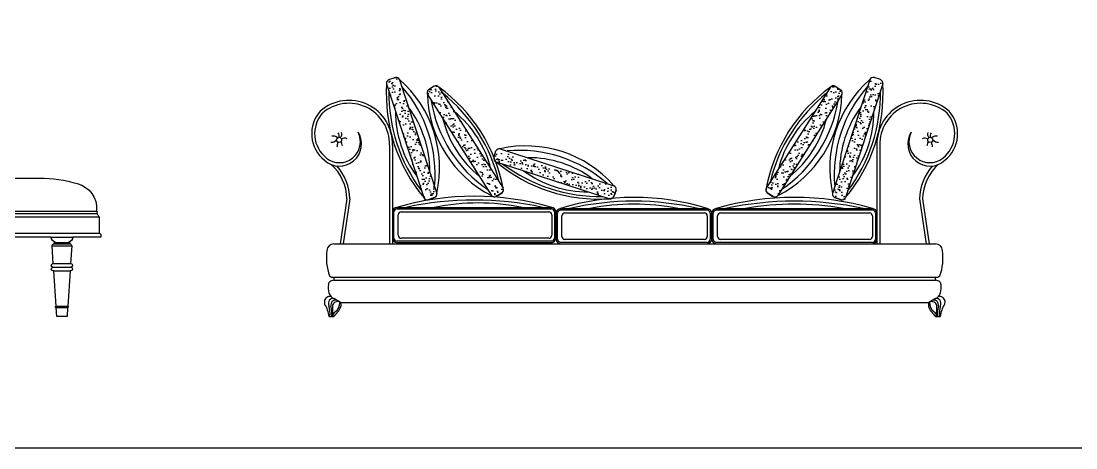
# Model space of a CAD drawing. Header units: millimetres. Extents: x 22852 to 54489, y 38200 to 53043.
# Drawn here: x 48753 to 52345, y 41069 to 42521 of the extents above; entities that cross this region are included whole.
import ezdxf

# ---------------------------------------------------------------- set-up
doc = ezdxf.new("R2010")
doc.units = ezdxf.units.MM
doc.set_wipeout_variables(frame=1)
doc.layers.add('www.cad-blocks.net', color=7, linetype='Continuous')

# ---------------------------------------------------------------- blocks, each defined once
blk = doc.blocks.new('A$C0C117E8F')
for p, q in [((235.6, 338.8), (2105.9, 338.8)), ((443.3, 358), (2099.5, 358)), ((235.6, 282.8), (2105.9, 282.8)), ((257, 252), (302, 252)), ((1942, 270), (2017, 270)), ((1957, 252), (2002, 252)), ((246, 240), (313, 240)), ((252, 247), (307, 247)), ((1946, 240), (2013, 240)), ((1952, 247), (2007, 247)), ((250, 180), (309, 180)), ((1950, 180), (2009, 180)), ((249.2, 167.5), (309.7, 167.5)), ((252, 155), (307, 155)), ((1949.2, 167.5), (2009.7, 167.5)), ((1952, 155), (2007, 155)), ((259.7, 35), (299.2, 35)), ((260, 30), (298.9, 30)), ((1959.7, 35), (1999.2, 35)), ((1960, 30), (1998.9, 30))]:
    blk.add_line(p, q)
for points in [[(1903, 470, -0.075555), (2031.9, 451.6, -0.373256), (2097.1, 360, -0.470343), (2097.1, 350), (2099.5, 350), (2099.5, 347.6, -0.39611), (2102.8, 343.2, 0.274254), (2105.9, 338.8), (2105.9, 324.4), (2105.9, 282.8), (2108.3, 282.8, 0.414214), (2111.5, 279.6), (2111.5, 270), (2111.5, 270), (2017, 270, -0.300137), (2002, 252, -0.361262), (2007, 247, -0.359913), (2013, 240), (2009, 180), (2009.7, 180, -1), (2009.7, 167.5, -1), (2009.7, 155), (2007, 155), (1999.2, 35, -1), (1999.2, 30), (1998.9, 30), (1997, 0), (1962, 0), (1960, 30), (1959.7, 30, -1), (1959.7, 35), (1952, 155), (1949.2, 155, -1), (1949.2, 167.5, -1), (1949.2, 180), (1950, 180), (1946, 240, -0.359913), (1952, 247, -0.361262), (1957, 252, -0.300137), (1942, 270), (317, 270, -0.300137), (302, 252, -0.361262), (307, 247, -0.359913), (313, 240), (309, 180), (309.7, 180, -1), (309.7, 167.5, -1), (309.7, 155), (307, 155), (299.2, 35, -1), (299.2, 30), (298.9, 30), (297, 0), (262, 0), (260, 30), (259.7, 30, -1), (259.7, 35), (252, 155), (249.2, 155, -1), (249.2, 167.5, -1), (249.2, 180), (250, 180), (246, 240, -0.359913), (252, 247, -0.361262), (257, 252, -0.300137), (242, 270), (230, 270), (230, 279.6, 0.414214), (233.2, 282.8), (235.6, 282.8), (235.6, 324.4), (235.6, 338.8, 0.274254), (238.6, 343.2, -0.39611), (242, 347.6), (242, 350), (242, 350, -0.208106), (175.4, 521.5, 0.223264), (118.3, 732.3, -0.562053), (13.9, 722.5, -0.493671), (51, 841.8, -0.057976), (84.7, 849.2, -0.217236), (446.3, 1000, -0.099582), (899.4, 888.1, -0.049007), (888.4, 916.6, -0.781362), (893.5, 919.4, 0.153516), (1055.4, 829.3, -0.118487), (941.4, 906.4, 0.019093), (940.4, 932.2, 0.042379), (981.9, 894.3, 0.678515), (994.6, 898.1, -0.898063), (1032.3, 916.3, 0.109613), (1134.3, 840.6, 0.207584), (1394.2, 822.9, -0.590164), (1603.1, 720.6, -0.236645), (1715.6, 578.7, 0.149924), (1792.7, 470)], [(1223.5, 778.9, 0.118607), (1461.9, 784.1, -0.59118), (1522.6, 686.8, 0.161304), (1457.1, 703.4, 0.211049), (1224.2, 721.5, -0.417277), (1116.8, 806.1, -0.000786)]]:
    blk.add_lwpolyline(points, format="xyb", close=True)
for points in [[(131.4, 846.6, -0.199268), (445, 965, -0.181303), (1186.8, 649.3, 0.086125), (1472.5, 470.2)], [(977.8, 807.1, -0.048132), (958.6, 824.4, -0.142588), (899.4, 888.1, -0.113485)], [(448.1, 411.2, 0.22861), (414.4, 488.8, -0.149635), (307.4, 644.2, 0.126998), (214.3, 796.6, 0.2488), (84.7, 849.2, 0.2488)], [(1055.4, 829.3, 0.035035), (1098.2, 823.6, -0.3628), (1116.8, 805.9)], [(118.3, 732.3, 0.047776), (88.5, 762.7, -0.643851), (49.1, 750.5, -0.515174), (63.8, 793.5, -0.221677), (126, 780.1, -0.176922), (249.1, 567.8, 0.230082), (325.8, 472.5, -0.220107), (442, 350)], [(448.1, 411.2, -0.451836), (509, 470, 0.000043), (1792.7, 470, 0.000043)], [(442, 350, 0.034955), (448.1, 411.2, -0.022673), (448.1, 411.2, -0.007927)]]:
    blk.add_lwpolyline(points, format="xyb")
for points in [[(242, 350), (442, 350)], [(442, 350), (2099.5, 350)], [(230, 270), (242, 270)], [(242, 270), (317, 270)]]:
    blk.add_lwpolyline(points)
for centre, radius in [((485.3, 870.5), 10), ((659.7, 870.5), 10), ((387.2, 758.9), 10), ((559.1, 758.9), 10), ((733.4, 758.9), 10), ((1424, 699.6), 7.15), ((1445, 686.7), 7.15), ((1547.5, 688.8), 7.15), ((1571.7, 702.4), 7.15), ((1596.1, 685.7), 6.08), ((1614.6, 699.9), 5.72), ((460.9, 647.2), 10), ((632.8, 647.2), 10), ((807.2, 647.2), 10), ((974.8, 647.2), 10), ((1428, 674.6), 7.15), ((1453.1, 663.3), 7.15), ((1460.1, 646.8), 7.15), ((1504.8, 640.7), 7.15), ((1525.8, 640.7), 7.15), ((1544.3, 664.1), 7.15), ((1553.2, 648.8), 7.15), ((1571.6, 655.2), 6.08), ((1579.2, 674.6), 7.15), ((1595.9, 645), 5.72), ((1621.1, 669), 7.15), ((1441, 634.5), 7.15), ((1468, 609.7), 5.72), ((1479.7, 635.9), 7.15), ((1507.1, 619.7), 7.15), ((1544.6, 630.6), 7.15), ((1575, 625.3), 5.72), ((1491.4, 600.6), 7.15), ((1528.3, 597.9), 5.72), ((1552.2, 597.2), 5.72), ((534.7, 530.8), 10), ((706.5, 530.8), 10), ((880.9, 530.8), 10), ((1048.5, 530.8), 10)]:
    blk.add_circle(centre, radius)
for centre, radius, start, end in [((430.8, 528), 431.2, 88.1404, 132.6906), ((394.9, -182.1), 1142.1, 46.3922, 87.4999), ((1002.7, 889.2), 9.7, 316.4118, 127.3084), ((463.5, 882.1), 15.4, 243.6206, 299.3908), ((476.5, 884.2), 6.42, 352.703, 47.3084), ((522, 885.6), 36.4, 163.1286, 183.169), ((502.1, 877.6), 8.16, 244.9216, 317.6712), ((637.8, 882.1), 15.4, 243.6206, 299.3908), ((650.9, 884.2), 6.42, 352.703, 47.3084), ((696.3, 885.6), 36.4, 163.1286, 183.169), ((676.5, 877.6), 8.16, 244.9216, 317.6712), ((1068.8, 1064.2), 191.1, 244.5914, 251.9985), ((998, 887.6), 5.16, 329.7547, 166.5809), ((480.7, 851.1), 7.71, 328.434, 41.1054), ((655.1, 851.1), 7.71, 328.434, 41.1054), ((71.8, 766.8), 33.9, 106.3056, 216.2005), ((80.5, 720.2), 81.2, 52.7261, 102.9586), ((1038.5, 958), 155.7, 239.1291, 287.1105), ((1057.6, 915), 134.2, 244.238, 291.8115), ((66, 765.5), 28.6, 220.988, 345.0429), ((-103.1, 505.4), 363.7, 10.0751, 50.2049), ((365.3, 770.5), 15.4, 243.6206, 299.3908), ((378.4, 772.5), 6.42, 352.703, 47.3084), ((423.8, 774), 36.4, 163.1286, 183.169), ((404, 765.9), 8.16, 244.9216, 317.6712), ((537.2, 770.5), 15.4, 243.6206, 299.3908), ((550.2, 772.5), 6.42, 352.703, 47.3084), ((595.7, 774), 36.4, 163.1286, 183.169), ((575.8, 765.9), 8.16, 244.9216, 317.6712), ((711.6, 770.5), 15.4, 243.6206, 299.3908), ((724.6, 772.5), 6.42, 352.703, 47.3084), ((770.1, 774), 36.4, 163.1286, 183.169), ((750.2, 765.9), 8.16, 244.9216, 317.6712), ((1072.8, 832.3), 72.6, 246.3624, 305.276), ((382.5, 739.5), 7.71, 328.434, 41.1054), ((554.4, 739.5), 7.71, 328.434, 41.1054), ((728.8, 739.5), 7.71, 328.434, 41.1054), ((1095.9, 797.2), 58.7, 248.2722, 306.3215), ((1116.9, 748.8), 31.8, 247.2102, 322.8912), ((1339.1, 387.7), 332.5, 81.8895, 105.6702), ((1583.1, 655.5), 68.1, 72.9165, 152.6793), ((1141.2, 718.8), 21, 239.9739, 341.6877), ((1233.3, 506.2), 190.5, 94.168, 114.5986), ((1224.1, 682.9), 14, 293.6496, 109.4807), ((1117.9, 935.8), 263.1, 296.9332, 299.9637), ((1361.9, 360.1), 332.5, 85.8754, 109.2228), ((1391.1, 657.3), 34.8, 59.9444, 98.7095), ((1388.9, 682.2), 34.8, 55.9584, 94.7235), ((1397.5, 704.1), 12.8, 252.8057, 32.4308), ((1398.2, 679.8), 12.8, 256.7916, 36.4168), ((1421.6, 692.3), 37.2, 358.8832, 17.3418), ((1490.4, 685.3), 32.3, 168.7684, 2.5248), ((1648.2, 682.4), 9.86, 83.1719, 222.8573), ((452.1, 660.9), 6.42, 352.703, 47.3084), ((497.6, 662.3), 36.4, 163.1286, 183.169), ((477.7, 654.3), 8.16, 244.9216, 317.6712), ((624, 660.9), 6.42, 352.703, 47.3084), ((669.4, 662.3), 36.4, 163.1286, 183.169), ((649.6, 654.3), 8.16, 244.9216, 317.6712), ((798.3, 660.9), 6.42, 352.703, 47.3084), ((843.8, 662.3), 36.4, 163.1286, 183.169), ((823.9, 654.3), 8.16, 244.9216, 317.6712), ((965.9, 660.9), 6.42, 352.703, 47.3084), ((1011.4, 662.3), 36.4, 163.1286, 183.169), ((991.5, 654.3), 8.16, 244.9216, 317.6712), ((1257.3, 473.3), 190.5, 94.168, 111.9521), ((1248.1, 650.1), 14, 293.6496, 109.4807), ((1377, 333.4), 332.5, 87.9182, 108.2704), ((1395.6, 631.5), 34.8, 61.9872, 100.7523), ((1401.8, 654.2), 12.8, 258.8345, 38.4596), ((1632.8, 644.7), 9.86, 50.0095, 222.8573), ((1642.3, 663.7), 9.86, 50.0095, 222.8573), ((1542.6, 524.7), 160.1, 14.9815, 52.8709), ((1552, 543.6), 160.1, 12.4388, 52.8709), ((439.1, 658.8), 15.4, 243.6206, 299.3908), ((456.3, 627.8), 7.71, 328.434, 41.1054), ((610.9, 658.8), 15.4, 243.6206, 299.3908), ((628.2, 627.8), 7.71, 328.434, 41.1054), ((785.3, 658.8), 15.4, 243.6206, 299.3908), ((802.5, 627.8), 7.71, 328.434, 41.1054), ((952.9, 658.8), 15.4, 243.6206, 299.3908), ((970.1, 627.8), 7.71, 328.434, 41.1054), ((1845.9, 1383), 992.2, 228.0601, 246.9515), ((1267.6, 445.9), 190.5, 94.168, 107.1397), ((1258.4, 622.6), 14, 293.6496, 109.4807), ((1281, 597.3), 14, 293.6496, 109.4807), ((1405.2, 308.4), 332.5, 91.0941, 108.6336), ((1445.1, 285), 332.5, 95.6623, 110.001), ((1407.3, 607), 34.8, 65.163, 103.9281), ((1412.3, 630.1), 12.8, 262.0103, 41.6354), ((1423.3, 582.8), 34.8, 69.7313, 108.4964), ((1426.5, 606.2), 12.8, 266.5785, 46.2037), ((1612.6, 604.7), 9.86, 50.0095, 222.8573), ((1624.8, 622.2), 9.86, 50.0095, 222.8573), ((1522.3, 484.7), 160.1, 21.3968, 52.8709), ((1534.5, 502.1), 160.1, 19.2918, 52.8709), ((1290.2, 420.5), 190.5, 94.168, 105.1278), ((1317.7, 395.8), 190.5, 94.168, 103.8285), ((1308.5, 572.6), 14, 293.6496, 109.4807), ((1488, 265.1), 332.5, 99.4718, 111.4171), ((1616.1, 298.3), 332.5, 121.6133, 129.7863), ((1446.5, 560.8), 34.8, 73.5408, 112.3059), ((1466.2, 556.5), 34.8, 113.5455, 134.4474), ((1322.9, 644), 160.1, 318.2631, 335.4148), ((1459.7, 581.9), 9.86, 332.5534, 145.4013), ((1448.1, 584.3), 12.8, 35.089, 50.0132), ((1475, 575), 9.86, 357.6124, 124.2572), ((1492.4, 568.5), 9.86, 14.2056, 187.0534), ((1512.1, 566), 9.86, 31.5959, 204.4437), ((1532.5, 565.4), 9.86, 50.0095, 222.8573), ((1552.1, 568.7), 9.86, 50.0095, 222.8573), ((1461.8, 448.7), 160.1, 22.4916, 52.8709), ((1576.5, 577.3), 9.86, 50.0095, 222.8573), ((1486.2, 457.3), 160.1, 22.549, 52.8709), ((1595.8, 589.5), 9.86, 50.0095, 222.8573), ((1505.6, 469.4), 160.1, 22.3698, 52.8709), ((385.5, 599), 133.9, 192.9616, 244.649), ((525.8, 544.5), 6.42, 352.703, 47.3084), ((571.3, 545.9), 36.4, 163.1286, 183.169), ((697.7, 544.5), 6.42, 352.703, 47.3084), ((743.2, 545.9), 36.4, 163.1286, 183.169), ((872.1, 544.5), 6.42, 352.703, 47.3084), ((917.6, 545.9), 36.4, 163.1286, 183.169), ((1039.7, 544.5), 6.42, 352.703, 47.3084), ((1085.1, 545.9), 36.4, 163.1286, 183.169), ((1346.3, 373.8), 190.5, 94.168, 103.0233), ((1337.2, 550.5), 14, 293.6496, 109.4807), ((1384, 350.3), 190.5, 94.168, 103.059), ((1374.8, 527), 14, 293.6496, 109.4807), ((1324.8, 573.3), 160.1, 342.9178, 0.4738), ((1348.9, 523.9), 160.1, 358.3021, 17.067), ((1388.5, 480.6), 160.1, 10.5603, 34.4572), ((1442.3, 445.3), 160.1, 22.4916, 52.8709), ((1694.3, 543.8), 9.86, 37.4957, 210.3436), ((1707.7, 560.2), 9.86, 37.4957, 210.3436), ((1313.7, 277), 474.7, 23.9925, 35.0819), ((1593.5, 462.6), 160.1, 37.448, 40.3571), ((512.8, 542.4), 15.4, 243.6206, 299.3908), ((530, 511.4), 7.71, 328.434, 41.1054), ((551.4, 537.9), 8.16, 244.9216, 317.6712), ((684.7, 542.4), 15.4, 243.6206, 299.3908), ((701.9, 511.4), 7.71, 328.434, 41.1054), ((723.3, 537.9), 8.16, 244.9216, 317.6712), ((859.1, 542.4), 15.4, 243.6206, 299.3908), ((876.3, 511.4), 7.71, 328.434, 41.1054), ((897.7, 537.9), 8.16, 244.9216, 317.6712), ((1026.6, 542.4), 15.4, 243.6206, 299.3908), ((1043.9, 511.4), 7.71, 328.434, 41.1054), ((1065.3, 537.9), 8.16, 244.9216, 317.6712), ((1420.7, 329.6), 190.5, 94.168, 103.1175), ((1411.5, 506.4), 14, 293.6496, 109.4807), ((1435.5, 503.5), 9.86, 332.5534, 145.4013), ((1459.7, 499.4), 9.86, 332.5534, 145.4013), ((1475.1, 493.9), 9.86, 357.6124, 124.2572), ((1646.2, 497.9), 9.86, 37.4957, 210.3436), ((1532.1, 400.2), 160.1, 25.8443, 40.3571), ((1665.9, 509.1), 9.86, 37.4957, 210.3436), ((1681.6, 523.5), 9.86, 37.4957, 210.3436), ((1551.8, 411.5), 160.1, 21.4389, 40.3571), ((1567.4, 425.8), 160.1, 16.0082, 40.3571), ((251.5, 285.7), 207.1, 21.675, 68.2537), ((1298.7, 565.5), 160.1, 329.9543, 335.4148), ((1322.9, 561.4), 160.1, 327.7906, 335.4148), ((1324.9, 492.2), 160.1, 352.0279, 0.4738), ((1495.8, 487.4), 9.86, 14.2056, 187.0534), ((1352.3, 442.8), 160.1, 9.7649, 17.067), ((1517.8, 484.9), 9.86, 31.5959, 204.4437), ((1394.2, 399.5), 160.1, 26.1237, 34.4572), ((1541.6, 484.2), 9.86, 50.0095, 222.8573), ((1451.4, 364.2), 160.1, 41.3741, 52.8709), ((1577.1, 480), 9.86, 37.4957, 210.3436), ((1462.9, 382.4), 160.1, 33.188, 40.3571), ((1599, 487.1), 9.86, 37.4957, 210.3436), ((1484.9, 389.4), 160.1, 30.2077, 40.3571), ((1624.7, 490.2), 9.86, 37.4957, 210.3436), ((1510.6, 392.5), 160.1, 28.9318, 40.3571)]:
    blk.add_arc(centre, radius, start, end)
blk = doc.blocks.new('A$C40A57D5A')
blk.add_wipeout([(2124.6, 0), (2140.2, 0), (2142.1, 9.7), (2145.4, 21), (2151.9, 35.6), (2155.6, 43.3), (2156.6, 50.7), (2154.3, 58.9), (2148.6, 64.9), (2141.8, 67.5), (2136.2, 67.5), (2133.1, 66.7), (2138.1, 72.9), (2140.9, 78.4), (2142.3, 83.4), (2143.6, 97.5), (2143, 107.4), (2141.9, 113.2), (2138.4, 118.1), (2124.6, 123.5), (2124.6, 133), (2130.3, 133.5), (2135.1, 135.2), (2138.9, 137.6), (2146.2, 163.6), (2148.4, 177.2), (2149.5, 191), (2149.5, 206), (2149.3, 209.9), (2147.8, 224.2), (2144.8, 234.4), (2138.2, 242.1), (2129.9, 246.2), (2124.6, 247), (2102.9, 247), (2079.8, 399.5), (2084.9, 436.5), (2096.7, 468.5), (2107.6, 487.3), (2132.4, 516.4), (2149, 525.3), (2165.8, 539.7), (2181.9, 560), (2191.1, 578), (2197.8, 601.1), (2199.3, 630.5), (2194.4, 656.3), (2188.9, 670.5), (2170.5, 698.6), (2135.4, 721.3), (2103, 732), (2078.3, 734.9), (2042, 731.7), (2017, 724), (1985.4, 706.4), (1968.3, 691.8), (1949.5, 668.9), (1933.5, 637.4), (1934.9, 647.5), (1939.8, 675.3), (1944.4, 717.7), (1945.6, 761.7), (1944.8, 786.8), (1944.7, 793.2), (1943.7, 798.3), (1941.1, 802.5), (1937.1, 805.4), (1914.8, 812.7), (1908.8, 812.5), (1904.1, 810.1), (1901.6, 807.6), (1900.2, 805.3), (1879.2, 785.5), (1861.7, 766.6), (1846.6, 748.1), (1826.9, 720.1), (1808.5, 688.2), (1798.4, 667), (1788.3, 641.9), (1784.3, 637.6), (1790.4, 657), (1796.9, 683), (1801.6, 708.8), (1803.8, 726.4), (1805.7, 754.4), (1806.9, 758.8), (1806.6, 763), (1805.2, 766.7), (1802.3, 770.2), (1782.4, 783), (1778.6, 784.1), (1774.7, 784), (1770.6, 782.7), (1765.9, 779), (1728.1, 749.3), (1704.7, 728), (1678.6, 700.8), (1653.9, 671.4), (1621.2, 624.6), (1597.8, 583.2), (1577.1, 537.5), (1559.8, 487.1), (1550, 447.8), (1547.7, 436.3), (1546.5, 431.6), (1547.3, 425.8), (1549.2, 422.3), (1551.2, 420.3), (1571, 407.7), (1576.6, 406.4), (1580.4, 407), (1580.7, 402.9), (1542.2, 399.6), (1468.2, 388.7), (1424.5, 379.5), (1386.4, 369.7), (1377, 367), (1370.6, 364.8), (1367, 362), (1362.5, 354.4), (1362, 352), (1360.6, 356.8), (1357, 362), (1352.3, 365.4), (1347, 367), (1324.3, 373.7), (1287.6, 383.1), (1251.3, 390.7), (1210.6, 397.3), (1170.4, 401.8), (1135, 404.1), (1093.8, 405), (1049, 403.6), (1023, 401.5), (1024.8, 402.6), (1025.9, 403.5), (1027.6, 405.4), (1029.1, 407.7), (1036.3, 430), (1036.3, 434.7), (1035, 438.5), (1033.7, 440.6), (1032, 442.4), (1029, 444.5), (1011.9, 462.7), (992.6, 480.8), (968, 500.7), (934.6, 523.1), (913.8, 534.8), (870.7, 554.1), (825.1, 568.3), (781.8, 576.5), (753.7, 579.2), (707.9, 579.4), (654.8, 573), (641.8, 570.3), (638.2, 570.4), (632.1, 568.3), (628.7, 565.2), (627.2, 562.8), (620.4, 542), (606.3, 573.6), (587.7, 608.7), (569.6, 637.9), (554.1, 659.9), (506.5, 716.1), (475.4, 745.6), (444.1, 771.2), (432.9, 779.4), (426.4, 783.6), (422.6, 784.2), (416.9, 783), (397.2, 770.4), (395.2, 768.3), (393.7, 765.7), (392.5, 762), (392.4, 759.1), (393.6, 754.4), (396.6, 717), (400.2, 693.8), (406.9, 664.2), (406.7, 653.4), (390.6, 688.5), (378, 711), (364.7, 731.7), (351.8, 749.4), (332.6, 772.3), (316.8, 788.9), (299.1, 805.3), (297.2, 808.2), (293, 811.5), (287.6, 812.9), (284.5, 812.7), (262.2, 805.4), (259.3, 803.5), (256.1, 799.4), (254.7, 795.2), (254.7, 789.4), (253.8, 765.7), (254, 734.9), (257.4, 691.4), (263.6, 651.6), (268.2, 630.3), (255.5, 659.6), (232.8, 689.9), (206, 711.8), (174.8, 726.9), (148.9, 733.3), (130.5, 735), (106.8, 733.7), (69.8, 723.9), (48, 712.7), (33.7, 702.6), (16.7, 682.2), (6.9, 662.1), (1.7, 643.4), (0.1, 611.7), (3.3, 592.8), (13.8, 566.1), (26.4, 547.6), (40.7, 533), (66.9, 516.4), (86.5, 494.6), (100.7, 472.3), (115.7, 431), (119.5, 399.5), (96.4, 247), (74.7, 247), (64.8, 244.4), (54.9, 235.1), (50.9, 219.3), (49.7, 198.4), (51.7, 171.2), (54.2, 158.7), (60.4, 137.6), (67.1, 134), (71.9, 133), (74.7, 133), (74.7, 123.5), (67.6, 121.2), (60.9, 118.1), (56.7, 111.1), (55.8, 93.7), (57.8, 80.2), (60.8, 73.5), (66.2, 66.7), (60.2, 67.7), (54.4, 66.7), (50.7, 64.9), (45.5, 59.7), (43.4, 55), (42.8, 51.4), (43.8, 43), (44.6, 40.5), (50, 30.4), (55.9, 14.9), (59.1, 0), (74.7, 0), (79.6, 4.4), (83.6, 8.7), (88.9, 15.2), (92.6, 20.9), (97.3, 29.7), (98.9, 33.4), (99.5, 40.5), (97.9, 47.5), (2101.4, 47.5), (2100.5, 44.9), (2099.8, 37.5), (2102.2, 29.4), (2110.4, 15.2), (2117.8, 6.4)])
h = blk.add_hatch()
h.set_pattern_fill('AR-SAND', color=256, scale=14.8176, angle=-71.8704, style=0)
h.set_pattern_definition([(325.62961, (-8807.095, 15420.33), (26.843048, 9.77119), [0, -22.522752, 0, -25.18992, 0, -24.0786]), (295.62961, (-8807.095, 15420.33), (47.90142, -11.90973), [0, -12.150432, 0, -20.300112, 0, -7.77924]), (255.62961, (-8812.766, 15437.65), (14.438245, -43.827193), [0, -7.4088, 0, -26.67168, 0, -34.82136]), (245.6296, (-8812.766, 15437.65), (26.21993, -38.28547), [0, -3.7044, 0, -17.484768, 0, -20.00376])])
h.paths.add_polyline_path([(381.4, 404.1, 0.333333), (396, 396.7), (418.3, 404, 0.333333), (425.7, 418.6), (299.1, 805.3, 0.333333), (284.5, 812.7), (262.2, 805.4, 0.333333), (254.8, 790.8)])
h = blk.add_hatch()
h.set_pattern_fill('AR-SAND', color=256, scale=14.8176, angle=-74.6411, style=0)
h.set_pattern_definition([(214.37039, (11006.418, 15420.33), (-26.843048, 9.77119), [0, -22.522752, 0, -25.18992, 0, -24.0786]), (244.37039, (11006.418, 15420.33), (-47.90142, -11.90973), [0, -12.150432, 0, -20.300112, 0, -7.77924]), (284.37039, (11012.09, 15437.65), (-14.438245, -43.827193), [0, -7.4088, 0, -26.67168, 0, -34.82136]), (294.3704, (11012.09, 15437.65), (-26.21993, -38.28547), [0, -3.7044, 0, -17.484768, 0, -20.00376])])
h.paths.add_polyline_path([(1773.6, 418.6, 0.333333), (1781, 404), (1803.3, 396.7, 0.333333), (1817.9, 404.1), (1944.5, 790.8, 0.333333), (1937.1, 805.4), (1914.8, 812.7, 0.333333), (1900.2, 805.3)])
h = blk.add_hatch()
h.set_pattern_fill('AR-SAND', color=256, scale=14.8176, angle=-74.6411, style=0)
h.set_pattern_definition([(265.0124, (-5131.846, 17063.574), (-24.577958, -14.55848), [0, -22.522752, 0, -25.18992, 0, -24.0786]), (295.0124, (-5131.846, 17063.574), (-21.16875, -44.59004), [0, -12.150432, 0, -20.300112, 0, -7.77924]), (335.0124, (-5141.642, 17078.944), (24.730925, -38.957247), [0, -7.4088, 0, -26.67168, 0, -34.82136]), (345.0124, (-5141.64, 17078.944), (12.97455, -44.55247), [0, -3.7044, 0, -17.484768, 0, -20.00376])])
h.paths.add_polyline_path([(612.4, 411.2, 0.333333), (628.3, 407.7), (648.1, 420.3, 0.333333), (651.7, 436.3), (432.9, 779.4, 0.333333), (416.9, 783), (397.2, 770.4, 0.333333), (393.6, 754.4)])
h = blk.add_hatch()
h.set_pattern_fill('AR-SAND', color=256, scale=14.8176, angle=-122.5124, style=0)
h.set_pattern_definition([(274.9876, (7331.17, 17063.574), (24.577958, -14.55848), [0, -22.522752, 0, -25.18992, 0, -24.0786]), (244.9876, (7331.17, 17063.574), (21.16875, -44.59004), [0, -12.150432, 0, -20.300112, 0, -7.77924]), (204.9876, (7340.965, 17078.944), (-24.730925, -38.957247), [0, -7.4088, 0, -26.67168, 0, -34.82136]), (194.9876, (7340.965, 17078.944), (-12.97455, -44.55247), [0, -3.7044, 0, -17.484768, 0, -20.00376])])
h.paths.add_polyline_path([(1547.7, 436.3, 0.333333), (1551.2, 420.3), (1571, 407.7, 0.333333), (1587, 411.2), (1805.7, 754.4, 0.333333), (1802.2, 770.4), (1782.4, 783, 0.333333), (1766.4, 779.4)])
h = blk.add_hatch()
h.set_pattern_fill('AR-SAND', color=256, scale=14.8176, angle=-17.9897, style=0)
h.set_pattern_definition([(19.51027, (-16531.88, 1829.42), (7.93007, 27.443385), [0, -22.522752, 0, -25.18992, 0, -24.0786]), (349.51027, (-16531.88, 1829.42), (37.85698, 31.67391), [0, -12.150432, 0, -20.300112, 0, -7.77924]), (309.51027, (-16549.214, 1835.05), (43.914108, -14.171694), [0, -7.4088, 0, -26.67168, 0, -34.82136]), (299.51027, (-16549.214, 1835.05), (46.38249, -1.38788), [0, -3.7044, 0, -17.484768, 0, -20.00376])])
h.paths.add_polyline_path([(1014.5, 400.2, 0.333333), (1029.1, 407.7), (1036.3, 430, 0.333333), (1028.9, 444.6), (641.8, 570.3, 0.333333), (627.2, 562.8), (620, 540.5, 0.333333), (627.4, 525.9)])
at = {"ltscale": 0.2}
for p, q in [((254.8, 790.8), (381.4, 404.1)), ((1944.5, 790.8), (1817.9, 404.1)), ((432.9, 779.4), (651.7, 436.3)), ((1766.4, 779.4), (1547.7, 436.3)), ((627.4, 525.9), (1014.5, 400.2)), ((1377.4, 362), (1909.2, 362)), ((1367, 262.4), (1367, 351.6)), ((1382, 272), (1382, 342)), ((1392, 352), (1899.6, 352)), ((1909.6, 342), (1909.6, 272)), ((1919.6, 351.6), (1919.6, 262.4)), ((1909.6, 252), (1377.4, 252)), ((1899.6, 262), (1392, 262))]:
    blk.add_line(p, q, dxfattribs=at)
for p, q in [((416.9, 783), (397.2, 770.4)), ((1782.4, 783), (1802.2, 770.4)), ((264.7, 582), (264.7, 247)), ((274.7, 582), (274.7, 247)), ((1924.6, 582), (1924.6, 247)), ((1934.6, 582), (1934.6, 247)), ((620, 540.5), (627.2, 562.8)), ((119.5, 399.5), (96.4, 247)), ((129.5, 399.6), (106.4, 247)), ((628.3, 407.7), (648.1, 420.3)), ((648.1, 420.3), (628.3, 407.7)), ((1036.3, 430), (1029.1, 407.7)), ((1029.1, 407.7), (1036.3, 430)), ((1571, 407.7), (1551.2, 420.3)), ((1551.2, 420.3), (1571, 407.7)), ((2069.8, 399.6), (2092.9, 247)), ((2079.8, 399.5), (2102.9, 247)), ((289.7, 370.9), (817, 370.9)), ((290.1, 365.9), (816.7, 365.9)), ((1377, 367), (1909.6, 367)), ((279.7, 266.3), (279.7, 355.5)), ((294.7, 275.9), (294.7, 345.9)), ((304.7, 355.9), (807, 355.9)), ((817, 345.9), (817, 275.9)), ((827, 355.5), (827, 266.3)), ((832, 355.9), (832, 265.9)), ((832, 265.9), (832, 355.9)), ((852, 272), (852, 342)), ((862, 352), (1337, 352)), ((1347, 342), (1347, 272)), ((1357, 351.6), (1357, 262.4)), ((1362, 262), (1362, 352)), ((817, 255.9), (290.1, 255.9)), ((807, 265.9), (304.7, 265.9)), ((1347, 252), (847.4, 252)), ((1337, 262), (862, 262)), ((74.7, 247), (2124.6, 247)), ((289.7, 250.9), (817, 250.9)), ((847, 247), (1347, 247)), ((1377, 247), (1909.6, 247)), ((74.7, 133), (2124.6, 133)), ((74.7, 133), (74.7, 123.5)), ((74.7, 123.5), (2124.6, 123.5)), ((2124.6, 123.5), (2124.6, 133)), ((97.9, 47.5), (2101.4, 47.5)), ((59.1, 0), (74.7, 0)), ((2124.6, 0), (2140.2, 0))]:
    blk.add_line(p, q)
for points in [[(262.2, 805.4), (284.5, 812.7)], [(1937.1, 805.4), (1914.8, 812.7)], [(416.9, 783), (397.2, 770.4)], [(1782.4, 783), (1802.2, 770.4)], [(620, 540.5), (627.2, 562.8)], [(396, 396.7), (418.3, 404)], [(418.3, 404), (396, 396.7)], [(648.1, 420.3), (628.3, 407.7)], [(628.3, 407.7), (648.1, 420.3)], [(1029.1, 407.7), (1036.3, 430)], [(1036.3, 430), (1029.1, 407.7)], [(1551.2, 420.3), (1571, 407.7)], [(1571, 407.7), (1551.2, 420.3)], [(1803.3, 396.7), (1781, 404)], [(1781, 404), (1803.3, 396.7)], [(847, 367), (1347, 367)], [(847.4, 362), (1346.7, 362)], [(832, 262), (832, 352)], [(837, 262.4), (837, 351.6)], [(1362, 262), (1362, 352)], [(1362, 352), (1362, 262)]]:
    blk.add_lwpolyline(points)
for points in [[(299.1, 805.3), (425.7, 418.6)], [(1900.2, 805.3), (1773.6, 418.6)], [(393.6, 754.4), (612.4, 411.2)], [(1805.7, 754.4), (1587, 411.2)], [(641.8, 570.3), (1028.9, 444.6)]]:
    blk.add_lwpolyline(points, dxfattribs=at)
for centre in [(92.9, 600.6), (2106.4, 600.6)]:
    blk.add_circle(centre, 8.73)
for centre, radius, start, end in [((800.7, 755.5), 547, 176.2925, 219.9667), ((268.2, 793.2), 13.6, 116.2597, 189.9995), ((286.9, 799.3), 13.6, 26.2597, 99.9995), ((36.2, 505.1), 399.1, 347.475, 48.7842), ((2163.2, 505.1), 399.1, 131.2158, 192.525), ((1398.6, 755.5), 547, 320.0333, 3.7075), ((1912.4, 799.3), 13.6, 80.0005, 153.7403), ((1931.1, 793.2), 13.6, 350.0005, 63.7403), ((406, 760), 13.6, 130.6425, 204.3823), ((406, 760), 13.6, 130.6425, 204.3823), ((422.6, 770.5), 13.6, 40.6425, 114.3823), ((422.6, 770.5), 13.6, 40.6425, 114.3823), ((114.1, 334.9), 547, 10.6753, 54.3495), ((114.1, 334.9), 547, 10.6753, 54.3495), ((2085.2, 334.9), 547, 125.6505, 169.3247), ((2085.2, 334.9), 547, 125.6505, 169.3247), ((1776.7, 770.5), 13.6, 65.6177, 139.3575), ((1776.7, 770.5), 13.6, 65.6177, 139.3575), ((1793.3, 760), 13.6, 335.6177, 49.3575), ((1793.3, 760), 13.6, 335.6177, 49.3575), ((126.3, 586.5), 148.5, 358.2542, 131.0059), ((126.3, 586.5), 138.5, 358.2635, 130.7313), ((792.5, 767.3), 399.1, 181.8578, 243.167), ((792.5, 767.3), 399.1, 181.8578, 243.167), ((1406.8, 767.3), 399.1, 296.833, 358.1422), ((1406.8, 767.3), 399.1, 296.833, 358.1422), ((2073.1, 586.5), 148.5, 48.9941, 181.7458), ((2073.1, 586.5), 138.5, 49.2687, 181.7365), ((115.8, 621.6), 116.1, 138.5151, 231.2884), ((115.8, 621.6), 106.1, 138.8658, 231.4639), ((2083.5, 621.6), 106.1, 308.5361, 41.1342), ((2083.5, 621.6), 116.1, 308.7116, 41.4849), ((94, 586.8), 75.5, 227.6123, 31.8191), ((94.2, 594.5), 71.5, 231.4278, 26.6188), ((72.9, 594.5), 19.2, 41.4998, 105.0987), ((69.8, 612.5), 23.4, 352.0611, 29.3815), ((88.8, 619.6), 14.1, 306.2379, 24.4973), ((2105.3, 586.8), 75.5, 148.1809, 312.3877), ((2105.1, 594.5), 71.5, 153.3812, 308.5722), ((2110.5, 619.6), 14.1, 155.5027, 233.7621), ((2129.5, 612.5), 23.4, 150.6185, 187.9389), ((2126.4, 594.5), 19.2, 74.9013, 138.5002), ((68.3, 613.3), 20.3, 260.5095, 321.2909), ((-175.1, 629.1), 266.6, 348.6778, 352.1624), ((75.1, 577.6), 29.2, 5.515, 34.8918), ((112.1, 586.4), 19.7, 65.8505, 123.1152), ((729.3, 180.9), 399.1, 41.3557, 102.6649), ((729.3, 180.9), 399.1, 41.3557, 102.6649), ((2087.2, 586.4), 19.7, 56.8848, 114.1495), ((2124.2, 577.6), 29.2, 145.1082, 174.485), ((2374.4, 629.1), 266.6, 187.8376, 191.3222), ((2131, 613.3), 20.3, 218.7091, 279.4905), ((633.4, 538.2), 13.6, 170.1404, 243.8802), ((633.4, 538.2), 13.6, 170.1404, 243.8802), ((639.5, 556.8), 13.6, 80.1404, 153.8802), ((639.5, 556.8), 13.6, 80.1404, 153.8802), ((-44.8, 395.8), 164.4, 1.2957, 47.6552), ((-44.8, 395.8), 174.4, 1.258, 41.7105), ((977.8, 946), 547, 230.1732, 273.8474), ((977.8, 946), 547, 230.1732, 273.8474), ((2244.1, 395.8), 174.4, 138.2895, 178.742), ((2244.1, 395.8), 164.4, 132.3448, 178.7043), ((639.2, 430.6), 13.6, 310.6425, 24.3823), ((639.2, 430.6), 13.6, 310.6425, 24.3823), ((1022.9, 432.3), 13.6, 350.1404, 63.8802), ((1022.9, 432.3), 13.6, 350.1404, 63.8802), ((1560.1, 430.6), 13.6, 155.6177, 229.3575), ((1560.1, 430.6), 13.6, 155.6177, 229.3575), ((553.4, -525), 933.8, 73.6001, 106.3999), ((393.7, 410.1), 13.6, 206.2597, 279.9995), ((412.3, 416.2), 13.6, 296.2597, 9.9995), ((622.7, 420.1), 13.6, 220.6425, 294.3823), ((622.7, 420.1), 13.6, 220.6425, 294.3823), ((1097, -436.5), 841.5, 72.7171, 107.2829), ((1016.8, 413.7), 13.6, 260.1404, 333.8802), ((1016.8, 413.7), 13.6, 260.1404, 333.8802), ((1643.3, -547.1), 952.1, 73.7594, 106.2406), ((1576.6, 420.1), 13.6, 245.6177, 319.3575), ((1576.6, 420.1), 13.6, 245.6177, 319.3575), ((1787, 416.2), 13.6, 170.0005, 243.7403), ((1805.6, 410.1), 13.6, 260.0005, 333.7403), ((292.2, 353.4), 17.7, 98.1301, 171.8699), ((292.2, 353.4), 12.7, 99.6036, 170.3964), ((814.5, 353.4), 12.7, 9.6036, 81.8699), ((814.5, 353.4), 17.7, 8.1301, 81.8699), ((849.5, 349.5), 17.7, 98.1301, 171.8699), ((849.5, 349.5), 12.7, 99.6036, 170.3964), ((1344.5, 349.5), 12.7, 9.6036, 81.8699), ((1344.5, 349.5), 17.7, 8.1301, 81.8699), ((1379.5, 349.5), 17.7, 98.1301, 171.8699), ((1907.1, 349.5), 17.7, 8.1301, 81.8699), ((304.7, 345.9), 10, 90, 180), ((807, 345.9), 10, 0, 90), ((862, 342), 10, 90, 180), ((1337, 342), 10, 0, 90), ((292.2, 268.4), 17.7, 188.1301, 261.8699), ((292.2, 268.4), 12.7, 188.1301, 261.8699), ((304.7, 275.9), 10, 180, 270), ((807, 275.9), 10, 270, 0), ((814.5, 268.4), 12.7, 278.1301, 350.3964), ((814.5, 268.4), 17.7, 278.1301, 351.8699), ((849.5, 264.5), 17.7, 188.1301, 261.8699), ((849.5, 264.5), 12.7, 188.1301, 261.8699), ((862, 272), 10, 180, 270), ((1337, 272), 10, 270, 0), ((1344.5, 264.5), 12.7, 278.1301, 350.3964), ((1344.5, 264.5), 17.7, 278.1301, 351.8699), ((1379.5, 264.5), 17.7, 188.1301, 261.8699), ((1907.1, 264.5), 17.7, 278.1301, 351.8699), ((227.2, 198.4), 177.6, 171.6707, 200.0306), ((75.9, 222.7), 24.4, 92.6698, 176.6004), ((2123.5, 222.7), 24.4, 3.3996, 87.3302), ((1972.1, 198.4), 177.6, 339.9694, 8.3293), ((69.8, 108), 13.5, 131.4671, 182.5741), ((73.6, 154.4), 21.4, 231.7893, 272.8696), ((88.6, 67.9), 57.3, 103.9836, 118.8946), ((2125.7, 154.4), 21.4, 267.1304, 308.2107), ((2110.8, 67.9), 57.3, 61.1054, 76.0164), ((2129.5, 108), 13.5, 357.4259, 48.5329), ((129.6, 97.5), 73.9, 172.3461, 193.5899), ((90.7, 91.3), 34.7, 198.7531, 225.2528), ((2108.6, 91.3), 34.8, 314.7549, 341.2392), ((2069.7, 97.5), 73.9, 346.4101, 7.6539), ((60.2, 50.2), 17.5, 70.1212, 175.986), ((72.1, 50.7), 29.3, 178.7125, 200.4497), ((-46.6, -15), 106.8, 8.0602, 31.305), ((81.2, 43.9), 24.3, 152.5453, 197.5305), ((-64.5, 5), 126.6, 357.7265, 14.4283), ((71.4, 46.9), 14.3, 81.346, 145.2182), ((85.7, 37.6), 21, 139.0457, 188.1546), ((90.6, 91.3), 34.7, 225.2265, 242.6926), ((81.9, 37), 18.7, 82.6578, 130.0166), ((88.5, 33.1), 18.3, 132.3694, 179.8978), ((-35, -163.4), 249.3, 57.7692, 63.8818), ((90.1, 26.6), 24.3, 84.3686, 124.6925), ((57.4, 46.1), 37.7, 343.2645, 4.9169), ((76.8, 38.9), 22.8, 346.0291, 22.0076), ((2122.6, 38.9), 22.8, 157.9924, 193.9709), ((2234.3, -163.4), 249.3, 116.1182, 122.2308), ((2141.9, 46.1), 37.7, 175.0831, 196.7355), ((2109.3, 26.6), 24.3, 55.3075, 95.6314), ((2117.5, 37), 18.7, 49.9834, 97.3422), ((2110.8, 33.1), 18.3, 0.1022, 47.6306), ((2108.6, 91.3), 34.8, 297.326, 314.7549), ((2127.9, 46.9), 14.3, 34.7818, 98.654), ((2113.6, 37.6), 21, 351.8454, 40.9543), ((2139.1, 50.2), 17.5, 4.014, 109.8788), ((2263.9, 5), 126.6, 165.5717, 182.2735), ((2118.1, 43.9), 24.3, 342.4695, 27.4547), ((2245.9, -15), 106.8, 148.695, 171.9398), ((2127.3, 50.7), 29.3, 339.5503, 1.2875), ((-33.2, 8), 101.7, 355.4793, 15.1432), ((1090.4, 20.9), 1020.3, 179.3095, 181.1713), ((86.2, 3), 14, 133.0359, 192.3227), ((20.1, 65), 84.9, 310.0298, 338.179), ((56.8, 45.9), 38.2, 301.1634, 343.7736), ((2179.2, 65), 84.9, 201.821, 229.9702), ((2142.5, 45.9), 38.2, 196.2264, 238.8366), ((2113.2, 3), 14, 347.6773, 46.9641), ((1108.9, 20.9), 1020.3, 358.8287, 0.6905), ((2232.5, 8), 101.7, 164.8568, 184.5207)]:
    blk.add_arc(centre, radius, start, end)
for centre, radius, start, end in [((817.7, 761), 555.4, 179.3143, 216.9449), ((-31.9, 482.9), 452, 354.78, 41.4792), ((99, 325.3), 555.4, 13.6971, 51.3277), ((2100.4, 325.3), 555.4, 128.6723, 166.3029), ((2231.2, 482.9), 452, 138.5208, 185.22), ((1381.6, 761), 555.4, 323.0551, 0.6857), ((852.9, 805.8), 452, 189.1628, 235.862), ((1346.4, 805.8), 452, 304.138, 350.8372), ((651.1, 695.4), 365.7, 179.7082, 216.551), ((36, 494), 365.7, 359.7082, 36.551), ((255.4, 412.5), 365.7, 14.091, 50.9338), ((1943.9, 412.5), 365.7, 129.0662, 165.909), ((2163.3, 494), 365.7, 143.449, 180.2918), ((1548.2, 695.4), 365.7, 323.449, 0.2918), ((801.2, 760.4), 365.7, 194.091, 230.9338), ((1398.1, 760.4), 365.7, 309.0662, 345.909), ((707.2, 112.8), 452, 48.6606, 95.3599), ((738.2, 174.2), 365.7, 53.5888, 90.4317), ((983.3, 963.1), 555.4, 233.195, 270.8256), ((938.1, 789.8), 365.7, 233.5888, 270.4317), ((553.4, -694.1), 1090, 77.7048, 102.2952), ((567, -368.9), 754.8, 78.5581, 101.4419), ((1097, -574.8), 966.8, 76.9422, 103.0578), ((1097, -372.8), 754.8, 78.5581, 101.4419), ((1379.5, 349.5), 12.7, 99.6036, 170.3964), ((1643.3, -722.4), 1114.4, 77.841, 102.159), ((1643.3, -544.1), 926.1, 79.674, 100.326), ((1907.1, 349.5), 12.7, 9.6036, 81.8699), ((1392, 342), 10, 90, 180), ((1899.6, 342), 10, 0, 90), ((1379.5, 264.5), 12.7, 188.1301, 261.8699), ((1392, 272), 10, 180, 270), ((1899.6, 272), 10, 270, 0), ((1907.1, 264.5), 12.7, 278.1301, 350.3964)]:
    blk.add_arc(centre, radius, start, end, dxfattribs=at)
blk = doc.blocks.new('FORMAT')
at = {"color": 155, "true_color": 0x546d8e}
blk.add_line((26581.4, 41069.1), (54489.3, 41069.1), dxfattribs=at)

msp = doc.modelspace()

# ---------------------------------------------------------------- block references
for name, p in [('A$C0C117E8F', (46912.6, 41516.2)), ('A$C40A57D5A', (49743, 41516.2))]:
    msp.add_blockref(name, p)

# ---------------------------------------------------------------- next in the draw order: block references
at = {"layer": 'www.cad-blocks.net'}
msp.add_blockref('FORMAT', (0, 0), dxfattribs=at)

doc.saveas('drawing.dxf')
